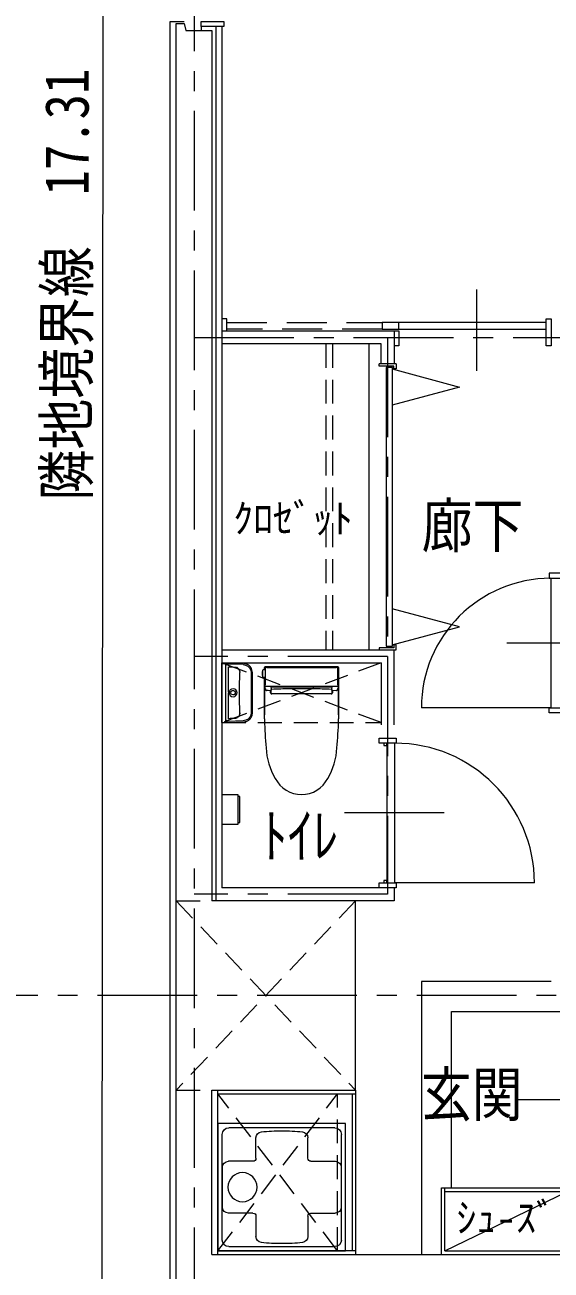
# Model space of a CAD drawing. Units: millimetres at full size; details may follow other scales. Extents: x -443943 to 462275, y -43546 to 79452.
# Drawn here: x -214428 to -211790, y -4069 to 2177 of the extents above; entities that cross this region are included whole.
import ezdxf
from ezdxf.enums import TextEntityAlignment as Align

# ---------------------------------------------------------------- set-up
doc = ezdxf.new("R2010")
doc.units = ezdxf.units.MM
doc.header["$LTSCALE"] = 100
for name, pattern in [('CHAIN1', [8, 5, -1, 1, -1]), ('DASHED1', [1.8, 1.2, -0.6]), ('DASHED2', [3, 2, -1]), ('DASHED3', [4, 3, -1])]:
    doc.linetypes.add(name, pattern=pattern)
for name, color, linetype, lineweight in [('4-0_仕上', 7, 'Continuous', 15), ('4-1_通り芯', 4, 'Continuous', 9), ('8-8_強調', 4, 'DASHED3', 9)]:
    doc.layers.add(name, color=color, linetype=linetype, lineweight=lineweight)
doc.styles.add('ＭＳ ゴシック', font='')
doc.styles.get('ＭＳ ゴシック').set_extended_font_data('MS Gothic')

# ---------------------------------------------------------------- blocks, each defined once
blk = doc.blocks.new('洗濯パン640')
at = {"layer": '8-8_強調', "linetype": 'Continuous'}
for p, q in [((-337.5, 320), (302.5, 320)), ((-337.5, -320), (-337.5, 320)), ((302.5, 320), (302.5, -320)), ((-316, -265), (-316, 265)), ((-283, 298), (248, 298)), ((281, -265), (281, 265)), ((-148, 145), (-148, 247.8)), ((112, 145), (112, 247.8)), ((-163, 130), (-285.5, 130)), ((127, 130), (250.5, 130)), ((280.5, -100), (280.5, 100)), ((-163, -130), (-285.5, -130)), ((-148, -145), (-148, -247.8)), ((112, -145), (112, -247.8)), ((127, -130), (250.5, -130)), ((248, -298), (-283, -298)), ((302.5, -320), (-337.5, -320))]:
    blk.add_line(p, q, dxfattribs=at)
blk.add_circle((179.5, 0), 73, dxfattribs=at)
for centre, radius, start, end in [((-283, 265), 33, 90, 180), ((-118, 247.8), 30, 95.91722, 180), ((-18, -717), 1000, 90, 95.91728), ((-18, -717), 1000, 84.0827, 90), ((82, 247.8), 30, 0, 84.08276), ((248, 265), 33, 0, 90), ((-285.5, 100), 30, 90, 180), ((-163, 145), 15, 270, 0), ((127, 145), 15, 180, 270), ((250.5, 100), 30, 0, 90), ((-285.5, -100), 30, 180, 270), ((250.5, -100), 30, 270, 0), ((-163, -145), 15, 0, 90), ((127, -145), 15, 90, 180), ((-118, -247.8), 30, 180, 264.08272), ((82, -247.8), 30, 275.91727, 0), ((-283, -265), 33, 180, 270), ((-18, 717), 1000, 264.0827, 270), ((-18, 717), 1000, 270, 275.91728), ((248, -265), 33, 270, 0)]:
    blk.add_arc(centre, radius, start, end, dxfattribs=at)

msp = doc.modelspace()

# ---------------------------------------------------------------- linework, layer by layer
at = {"layer": '4-0_仕上'}
msp.add_line((-214042.5, -6963.1), (-214028.2, 10354.2), dxfattribs=at)
at = {"layer": '4-1_通り芯', "linetype": 'CHAIN1'}
for p, q in [((-213580, 14545), (-213580, -6100.9)), ((-213580, 609.5), (-211714.5, 609.5)), ((-212610, 609.5), (-212610, -2183.4)), ((-212610, -990.5), (-213580, -990.5)), ((-212610, -2183.4), (-213580, -2183.4)), ((-204763.7, -2690.9), (-216994.2, -2690.9))]:
    msp.add_line(p, q, dxfattribs=at)
at = {"layer": '4-1_通り芯'}
for p, q in [((-213545, 2169.1), (-213545, 2149.1)), ((-213470, 2169.1), (-213470, -2215.9)), ((-212164.5, 849.5), (-212164.5, 441.3)), ((-212702.5, -958), (-212702.5, 577)), ((-212584.5, 458), (-212617.5, 458)), ((-212617.5, 458), (-212617.5, -940)), ((-212584.5, -940), (-212584.5, 458)), ((-211790.5, -598.9), (-211790.5, -1248.9)), ((-211556.5, -923.9), (-212012, -923.9)), ((-212617.5, -940), (-212584.5, -940)), ((-213440, -1323), (-213440, -1023)), ((-213330.5, -1026.8), (-213440, -1023)), ((-213440, -1026), (-213389.9, -1026)), ((-213420, -1026.6), (-213420, -1026.6)), ((-213419.9, -1026.6), (-213420, -1026.6)), ((-213420, -1319.4), (-213420, -1026.6)), ((-213420, -1037.3), (-213418.4, -1032.5)), ((-213420, -1038.7), (-213419.9, -1038.6)), ((-213418.4, -1032.5), (-213414.2, -1029.6)), ((-213414.2, -1029.6), (-213411.7, -1029.3)), ((-213333.9, -1032.1), (-213411.7, -1029.3)), ((-213390, -1043.4), (-213372.8, -1044)), ((-213372.8, -1044), (-213368.5, -1045)), ((-213367.6, -1045.3), (-213364.8, -1046.5)), ((-213360, -1049.7), (-213356.1, -1053.9)), ((-213355.5, -1054.7), (-213351.7, -1063.7)), ((-213333.9, -1032.1), (-213321.6, -1034.3)), ((-213328.7, -1026.9), (-213330.5, -1026.8)), ((-213328.7, -1026.9), (-213328.7, -1026.9)), ((-213321.6, -1034.3), (-213310.5, -1039.9)), ((-213310.5, -1039.9), (-213301.6, -1048.4)), ((-213301.6, -1048.4), (-213295.6, -1059.2)), ((-213294.1, -1048.2), (-213299.2, -1041.3)), ((-213295.6, -1059.2), (-213293, -1073.5)), ((-213292.2, -1051.5), (-213294.1, -1048.2)), ((-213288.1, -1064.1), (-213292.2, -1051.5)), ((-213234.8, -1058.6), (-213235.1, -1058.6)), ((-213224.4, -1058.7), (-213234.8, -1058.7)), ((-213228.8, -1051.4), (-213228.8, -1058.7)), ((-212861.8, -1043), (-213220.6, -1043)), ((-212853.6, -1221.4), (-212853.6, -1051.4)), ((-213407.5, -1124.1), (-213407.4, -1116)), ((-213407.4, -1116), (-213407.3, -1107.8)), ((-213407.2, -1075.3), (-213407.2, -1067.2)), ((-213407.2, -1083.4), (-213407.2, -1075.3)), ((-213351.7, -1063.7), (-213351.1, -1068.4)), ((-213351.1, -1070.8), (-213351.4, -1073.1)), ((-213351.1, -1068.9), (-213351.1, -1070.8)), ((-213293, -1073.5), (-213293, -1272.5)), ((-213287.4, -1072.4), (-213288.1, -1064.1)), ((-213236.9, -1063.4), (-213236.9, -1089.3)), ((-213235.1, -1094.1), (-213234.8, -1094.1)), ((-213234.8, -1094.1), (-213224.4, -1094.1)), ((-213228.8, -1094.1), (-213228.8, -1190.4)), ((-213408.1, -1168.9), (-213408.1, -1166.9)), ((-213408.1, -1170.9), (-213408.1, -1168.9)), ((-213408.1, -1170.9), (-213408.1, -1173)), ((-213408.1, -1173), (-213408.1, -1175)), ((-213408.1, -1177.1), (-213408.1, -1175)), ((-213408.1, -1179.1), (-213408.1, -1177.1)), ((-213408, -1181.1), (-213408.1, -1179.1)), ((-213408, -1160.7), (-213407.9, -1156.7)), ((-213407.9, -1156.7), (-213407.8, -1152.6)), ((-213407.6, -1136.3), (-213407.5, -1132.2)), ((-213407.6, -1140.4), (-213407.6, -1136.3)), ((-213395.5, -1173), (-213393.5, -1166.7)), ((-213395.1, -1175.8), (-213395.5, -1173)), ((-213392, -1181.1), (-213395.1, -1175.8)), ((-213393.5, -1166.7), (-213388.3, -1162.5)), ((-213386, -1184.1), (-213392, -1181.1)), ((-213388.3, -1162.5), (-213381.7, -1162)), ((-213379.4, -1183.1), (-213386, -1184.1)), ((-213381.7, -1162), (-213376.2, -1165)), ((-213374.7, -1179), (-213379.4, -1183.1)), ((-213376.2, -1165), (-213373.2, -1170.9)), ((-213373, -1173), (-213374.7, -1179)), ((-213373.2, -1170.9), (-213373, -1173)), ((-213353.9, -1173), (-213353.9, -1185.9)), ((-213226.3, -1173.5), (-213226.2, -1172.4)), ((-213225.2, -1140.2), (-213224.2, -1139)), ((-213224.1, -1151.8), (-213222.4, -1151.8)), ((-213223.8, -1129.3), (-213223.8, -1129.3)), ((-213196.2, -1173), (-213196.2, -1165.9)), ((-213191.5, -1178.8), (-213192.7, -1178.4)), ((-213192.5, -1178.5), (-213192.5, -1175.3)), ((-212892.2, -1179), (-213190.2, -1179)), ((-213189.9, -1142.7), (-212892.5, -1142.7)), ((-213116.2, -1153.9), (-213117.2, -1153.9)), ((-213046.2, -1140.6), (-213046.2, -1139.8)), ((-213036.2, -1140.6), (-213036.2, -1139.8)), ((-212965.2, -1153.9), (-212966.2, -1153.9)), ((-212889.9, -1175.3), (-212890, -1178.5)), ((-212888.9, -1150.2), (-212888.9, -1150.2)), ((-212886.2, -1165.9), (-212886.2, -1173)), ((-212866.1, -1162), (-212883.5, -1163)), ((-212883.5, -1163), (-212883.5, -1163)), ((-212858.3, -1151.8), (-212860, -1151.8)), ((-212858.6, -1129.3), (-212858.6, -1129.3)), ((-212858.3, -1138.9), (-212857.3, -1140.2)), ((-212856.2, -1172.4), (-212856.2, -1173.5)), ((-213407.8, -1193.4), (-213407.9, -1189.3)), ((-213407.8, -1197.4), (-213407.8, -1193.4)), ((-213407.5, -1213.7), (-213407.6, -1209.6)), ((-213407.5, -1217.8), (-213407.5, -1213.7)), ((-213407.3, -1238.1), (-213407.4, -1230)), ((-213407.3, -1246.2), (-213407.3, -1238.1)), ((-213353.4, -1223.4), (-213352.5, -1248.1)), ((-213352.5, -1248.1), (-213351.4, -1272.8)), ((-211790.5, -1248.9), (-212440.5, -1248.9)), ((-213419.9, -1307.3), (-213420, -1307.2)), ((-213420, -1308.6), (-213418.3, -1313.5)), ((-213407.2, -1270.6), (-213407.2, -1262.5)), ((-213407.2, -1278.8), (-213407.2, -1270.6)), ((-213372.9, -1302), (-213390, -1302.6)), ((-213368.8, -1301.1), (-213372.9, -1302)), ((-213367.7, -1300.7), (-213368.1, -1300.9)), ((-213364.7, -1299.5), (-213367.7, -1300.7)), ((-213356.1, -1292), (-213359.9, -1296.2)), ((-213355.5, -1291.2), (-213356.1, -1292)), ((-213353.3, -1287.3), (-213355.5, -1291.2)), ((-213351.7, -1282.2), (-213353.3, -1287.3)), ((-213351.1, -1277.5), (-213351.6, -1282.2)), ((-213351.4, -1272.8), (-213351.3, -1273.6)), ((-213351.2, -1273.8), (-213351.1, -1275.1)), ((-213320, -1311.1), (-213333.9, -1313.9)), ((-213309.1, -1305), (-213320, -1311.1)), ((-213300.5, -1296.1), (-213309.1, -1305)), ((-213294.9, -1284.8), (-213300.5, -1296.1)), ((-213299.2, -1304.6), (-213294.1, -1297.7)), ((-213293, -1272.5), (-213294.9, -1284.8)), ((-213294.1, -1297.7), (-213288.9, -1285.5)), ((-213288.9, -1285.5), (-213287.4, -1273.5)), ((-213287.4, -1273.5), (-213287.4, -1273.5)), ((-213227.1, -1303.9), (-213227.3, -1305.4)), ((-212855.4, -1294.6), (-212854.9, -1294.5)), ((-212855.2, -1305.4), (-212855.4, -1303.9)), ((-212854.5, -1294), (-212854.4, -1293.5)), ((-213440, -1323), (-213422.9, -1322.4)), ((-213422.7, -1322.4), (-213422.9, -1322.4)), ((-213419.9, -1319.4), (-213420, -1319.4)), ((-213418.3, -1313.5), (-213414.1, -1316.3)), ((-213414.4, -1322.1), (-213413.7, -1322.1)), ((-213414.1, -1316.3), (-213411.7, -1316.6)), ((-213411.9, -1322), (-213413.7, -1322.1)), ((-213411.9, -1322), (-213410.7, -1321.9)), ((-213333.9, -1313.9), (-213411.7, -1316.6)), ((-213410.7, -1321.9), (-213330.5, -1319.1)), ((-213330.5, -1319.1), (-213328.7, -1319.1)), ((-213328.7, -1319), (-213328.7, -1319.1)), ((-212613.5, -1425.9), (-212613.5, -2125.9)), ((-212573.5, -2125.9), (-212573.5, -1425.9)), ((-212325.9, -1775.9), (-212825.9, -1775.9)), ((-211873.5, -2125.9), (-212573.5, -2125.9)), ((-212322, -3972.9), (-211708, -3673.9))]:
    msp.add_line(p, q, dxfattribs=at)
at = {"layer": '4-1_通り芯', "color": 3, "lineweight": 20}
for p, q in [((-213490, 2149.1), (-213490, -2215.9)), ((-212770, -2215.9), (-213490, -2215.9)), ((-212770, -3165.9), (-212770, -2215.9)), ((-213490, -3990.9), (-211690, -3990.9))]:
    msp.add_line(p, q, dxfattribs=at)
at = {"layer": '4-1_通り芯', "color": 7, "lineweight": 15}
for p, q in [((-213440, 2169.1), (-213440, -2150.9)), ((-212577.5, 642), (-212577.5, 476)), ((-212567.5, 476), (-212652.5, 476)), ((-212577.5, -1333.9), (-212577.5, -958)), ((-212628.5, -2113.9), (-212628.5, -2125.9)), ((-212613.5, -2113.9), (-212628.5, -2113.9)), ((-212613.5, -2125.9), (-212613.5, -2113.9)), ((-212652.5, -2150.9), (-212652.5, -2125.9)), ((-212577.5, -2150.9), (-212577.5, -2215.9)), ((-212577.5, -2215.9), (-212770, -2215.9)), ((-212289.5, -2770.9), (-211679.5, -2770.9)), ((-212289.5, -3655.9), (-212289.5, -2770.9)), ((-213460, -3183.9), (-212770, -3183.9)), ((-212788, -3183.9), (-212788, -3972.9)), ((-212770, -3165.9), (-212770, -3990.9)), ((-211964.5, -3213.4), (-211464.5, -3213.4)), ((-212820, -3332.9), (-213460, -3332.9)), ((-212340, -3655.9), (-211679.5, -3655.9)), ((-212340, -3990.9), (-212340, -3655.9)), ((-212322, -3972.9), (-212322, -3655.9)), ((-212322, -3673.9), (-211708, -3673.9)), ((-212770, -3972.9), (-213460, -3972.9)), ((-213460, -3990.9), (-212770, -3990.9)), ((-212322, -3972.9), (-211708, -3972.9))]:
    msp.add_line(p, q, dxfattribs=at)
at = {"layer": '4-1_通り芯', "color": 7, "linetype": 'DASHED2', "lineweight": 15}
for p, q in [((-213415, 684), (-212637.5, 684)), ((-212637.5, 651), (-213415, 651)), ((-212552.5, 651), (-212552.5, 684))]:
    msp.add_line(p, q, dxfattribs=at)
at = {"layer": '4-1_通り芯', "color": 7, "linetype": 'DASHED1', "lineweight": 15}
for p, q in [((-212919.5, 577), (-212919.5, -958)), ((-212885.5, 577), (-212885.5, -958)), ((-212642.5, -1023), (-213440, -1323)), ((-213460, -3972.9), (-212860, -3183.9)), ((-212860, -3972.9), (-213460, -3183.9)), ((-212860, -3972.9), (-212860, -3183.9))]:
    msp.add_line(p, q, dxfattribs=at)
at = {"layer": '4-1_通り芯', "color": 3, "linetype": 'DASHED1', "lineweight": 20}
for p, q in [((-213670, -2215.9), (-213490, -2215.9)), ((-213670, -2215.9), (-212770, -3165.9)), ((-212770, -2215.9), (-213670, -3165.9)), ((-213670, -3165.9), (-213470, -3165.9))]:
    msp.add_line(p, q, dxfattribs=at)
at = {"layer": '4-1_通り芯', "color": 7, "lineweight": 15}
for points in [[(-211540, -6220.9), (-213700, -6220.9), (-213700, 2194.1), (-213630, 2194.1)], [(-213415, 642), (-213415, 702), (-213440, 702)], [(-213440, 642), (-212552.5, 642), (-212552.5, 567), (-212577.5, 567)], [(-211814.5, 684), (-212637.5, 684), (-212637.5, 651), (-211814.5, 651)], [(-212642.5, 476), (-212642.5, 577), (-213440, 577)], [(-212567.5, 476), (-212567.5, 451), (-212578.5, 451), (-212578.5, 465), (-212652.5, 465), (-212652.5, 476)], [(-211524.5, -573.9), (-211799.5, -573.9), (-211799.5, -598.9), (-211714.5, -598.9)], [(-213440, -958), (-212567.5, -958), (-212567.5, -933), (-212578.5, -933), (-212578.5, -947), (-212652.5, -947), (-212652.5, -958)], [(-213440, -1023), (-212642.5, -1023), (-212642.5, -1333.9)], [(-210389.5, -1273.9), (-211799.5, -1273.9), (-211799.5, -1248.9), (-211714.5, -1248.9)], [(-212628.5, -1425.9), (-212628.5, -1437.9), (-212613.5, -1437.9), (-212613.5, -1425.9)], [(-212652.5, -2125.9), (-212567.5, -2125.9), (-212567.5, -2150.9), (-213440, -2150.9)], [(-211789.5, -2620.9), (-212439.5, -2620.9), (-212439.5, -3990.9)], [(-213460, -3990.9), (-213460, -3165.9), (-212770, -3165.9)]]:
    msp.add_lwpolyline(points, dxfattribs=at)
for points in [[(-213430, 2169.1), (-213545, 2169.1), (-213545, 2194.1), (-213430, 2194.1)], [(-211789.5, 702), (-211789.5, 567), (-211814.5, 567), (-211814.5, 702)], [(-212652.5, -1400.9), (-212567.5, -1400.9), (-212567.5, -1425.9), (-212652.5, -1425.9)]]:
    msp.add_lwpolyline(points, close=True, dxfattribs=at)
at = {"layer": '4-1_通り芯', "color": 3, "lineweight": 20}
for points in [[(-211070, -5593.5), (-210970, -5593.5), (-210970, -5980.9), (-211570, -5980.9), (-211570, -6190.9), (-213670, -6190.9), (-213670, 2184.1), (-213630, 2184.1)], [(-213630, 2184.1), (-213620.6, 2149.1), (-213490, 2149.1)], [(-213490, -3990.9), (-213490, -3165.9), (-212770, -3165.9)]]:
    msp.add_lwpolyline(points, dxfattribs=at)
at = {"layer": '4-1_通り芯'}
for points in [[(-212586.9, 451), (-212248.8, 360.4), (-212586.9, 269.9)], [(-212586.9, -933), (-212248.8, -842.4), (-212586.9, -751.8)], [(-213407.2, -1067.2), (-213407.2, -1059), (-213407.2, -1042.8)], [(-213407.2, -1042.8), (-213398.6, -1043.1), (-213390, -1043.4)], [(-213407.5, -1132.2), (-213407.5, -1128.2), (-213407.5, -1124.1)], [(-213407.3, -1107.8), (-213407.3, -1099.7), (-213407.3, -1091.6), (-213407.2, -1083.4)], [(-213351.4, -1073.1), (-213352.5, -1097.8), (-213353.4, -1122.5), (-213353.8, -1134.9), (-213353.9, -1147.4), (-213353.9, -1173)], [(-213287.4, -1273.5), (-213287.4, -1072.4), (-213287.4, -1072.4)], [(-213408.1, -1166.9), (-213408, -1164.8), (-213408, -1160.7)], [(-213407.9, -1189.3), (-213408, -1185.2), (-213408, -1181.1)], [(-213407.8, -1152.6), (-213407.8, -1148.5), (-213407.7, -1144.4), (-213407.6, -1140.4)], [(-213353.9, -1185.9), (-213353.9, -1198.6), (-213353.8, -1211), (-213353.4, -1223.4)], [(-213222.9, -1140.1), (-213046.5, -1139.8), (-213046.5, -1139.8), (-213035.9, -1139.8), (-213035.9, -1139.8), (-212859.5, -1140.1)], [(-213193.4, -1158.1), (-213193.4, -1157.3), (-213193.5, -1156)], [(-213193.3, -1159.4), (-213193, -1159.7), (-213192.9, -1159.8)], [(-213036.7, -1141.1), (-213045.7, -1141.1), (-213045.7, -1141.1)], [(-212889.2, -1159.4), (-212889.5, -1159.7), (-212889.5, -1159.8)], [(-212889, -1156), (-212889, -1157.3), (-212889, -1158.1)], [(-213407.6, -1209.6), (-213407.6, -1205.6), (-213407.7, -1201.5), (-213407.8, -1197.4)], [(-213407.4, -1230), (-213407.5, -1221.8), (-213407.5, -1217.8)], [(-213407.2, -1262.5), (-213407.3, -1254.4), (-213407.3, -1246.2)], [(-213407.2, -1303.2), (-213407.2, -1286.9), (-213407.2, -1278.8)], [(-213390, -1302.6), (-213398.6, -1302.9), (-213407.2, -1303.2)], [(-213359.9, -1296.2), (-213362.9, -1298.4), (-213364.7, -1299.5)], [(-213227.9, -1294), (-213227.9, -1294), (-213228, -1293.5)], [(-213226.7, -1294.7), (-213227.1, -1294.6), (-213227.5, -1294.5), (-213227.5, -1294.4)], [(-213414.6, -1322.1), (-213415.5, -1322.1), (-213422.7, -1322.4)], [(-213440, -1683.9), (-213360, -1683.9), (-213360, -1833.9), (-213440, -1833.9)], [(-213360, -1823.9), (-213350, -1823.9), (-213350, -1693.9), (-213360, -1693.9)]]:
    msp.add_lwpolyline(points, dxfattribs=at)
at = {"layer": '4-1_通り芯', "color": 7, "linetype": 'DASHED1', "lineweight": 15}
msp.add_lwpolyline([(-213440, -1323), (-212642.5, -1323), (-213440, -1023)], dxfattribs=at)
at = {"layer": '4-1_通り芯'}
for centre, radius, start, end in [((-211790.5, -1248.9), 650, 90, 180), ((-213423, -1026.6), 3, 0.00001, 88.00001), ((-213375.1, -1066.8), 22.8, 57.43434, 62.9227), ((-213376.1, -1068.3), 24.6, 49.0049, 57.45483), ((-213331.9, -1070.8), 44, 76.42891, 85.89467), ((-213331.8, -1070.7), 43.9, 64.90399, 76.43744), ((-213331.9, -1070.8), 44, 59.20189, 64.91284), ((-213332, -1071), 44.2, 47.82983, 59.20331), ((-213332.2, -1071.3), 44.6, 42.23492, 47.83791), ((-213185.7, -1076.4), 52.8, 160.75912, 165.59733), ((-213235.1, -1059.1), 0.5, 90, 160.75912), ((-213221.4, -1050.4), 7.47, 84.13191, 187.41015), ((169474420.5, -938935.7), 169690235.8, 179.68332, 179.68335), ((-213215.9, -1053.9), 7.58, 83.18902, 186.40952), ((-213039.5, 148388.5), 149435, 269.93273, 269.99935), ((-213042.9, 148388.5), 149435, 270.00065, 270.06727), ((-212866.6, -1053.9), 7.58, 353.59048, 96.81098), ((-212861, -1050.4), 7.47, 352.58985, 95.86809), ((-169900485.4, -938935.6), 169690218.3, 0.31665, 0.31668), ((-213160.1, -1076.4), 78, 170.93997, 179.99992), ((-213160.1, -1076.4), 78, 180.00008, 189.06003), ((-213236.7, -1063.3), 0.2, 165.59733, 191.97301), ((-213236.7, -1089.5), 0.2, 168.87101, 194.40362), ((-213185.7, -1076.4), 52.8, 194.40267, 199.24088), ((-213235.1, -1093.6), 0.5, 199.2409, 270.00002), ((-213384.2, -1173), 20.4, 0.00026, 179.99969), ((-213384.2, -1173), 20.4, 180.00021, 359.99975), ((-207731.4, -1254.2), 5495.5, 179.15789, 180.31523), ((-213082.7, -1159.3), 143.7, 172.36517, 181.69238), ((-213122.8, -1168.2), 103.5, 171.43237, 182.2963), ((-213224.2, -1152.8), 1, 90.02486, 180.02484), ((-213289.1, -1132.8), 65.3, 354.66497, 1.65741), ((-212304, -1870.4), 1175.4, 141.51092, 141.51636), ((-213223, -1139), 1.07, 172.80965, 277.21923), ((2027491, -13512.9), 2240749.1, 179.68335, 179.68339), ((-213222.5, -1153), 1.2, 10.9098, 84.52204), ((-213246.3, -1158.3), 25.6, 359.47882, 11.8052), ((-213217.5, -1158.2), 3.25, 185.33182, 243.28609), ((-213216.2, -1157.2), 4.78, 234.34402, 268.20948), ((-213562.6, -7575.2), 6422.5, 86.75437, 86.9097), ((-213199, -1165.7), 2.73, 356.47516, 90.03353), ((-213190.2, -1173), 6, 180, 247.00255), ((-212919.8, -1149.6), 273.8, 180.12165, 181.33955), ((-219334.6, -652.8), 6161.2, 355.3699, 355.39994), ((-213184.3, -1158), 9.13, 180.71068, 189.36036), ((-213191.5, -1175.8), 2.92, 229.22764, 245.83924), ((-213185.5, -1149.1), 8.1, 150.15312, 164.81838), ((-213349.6, -1172), 157.1, 358.79003, 4.46151), ((-213189.4, -1159.7), 3.5, 93.18388, 180.28729), ((-213182.3, -1153.7), 13.4, 124.63966, 139.53772), ((-213190.2, -1173), 6, 247.00255, 270), ((-213106.8, -2613.2), 1459.4, 90.41073, 93.25502), ((-213045.3, -12127.2), 10973.5, 89.97849, 90.37009), ((-213045.7, -1140.6), 0.5, 180.10943, 270.10901), ((-213037.1, -12127.1), 10973.4, 89.62991, 90.02151), ((-213036.7, -1140.6), 0.5, 269.89099, 359.89057), ((-212975.7, -2615), 1461.1, 86.74659, 89.58746), ((-212893, -1159.7), 3.5, 359.71085, 86.81603), ((-212900.1, -1153.7), 13.4, 40.46228, 55.36034), ((-212892.2, -1173), 6, 270, 292.99745), ((-212897, -1149.1), 8.1, 15.18162, 29.84688), ((-212732.9, -1172), 157.1, 175.53849, 181.20997), ((-212892.2, -1173), 6, 292.99745, 0), ((-179168.8, 1554.5), 33828.4, 184.58041, 184.58589), ((-212898.2, -1157.9), 9.14, 350.64026, 359.29086), ((-213162.7, -1149.6), 273.8, 358.66045, 359.87835), ((-212883.5, -1165.7), 2.65, 88.93192, 184.05543), ((-212866.2, -1157.5), 4.5, 271.54391, 307.37982), ((-212865.2, -1158.1), 3.5, 299.78765, 352.84236), ((-212836.1, -1158.3), 25.6, 168.20163, 180.51795), ((-212860.1, -1152.9), 1.07, 89.72106, 172.66558), ((-212859.4, -1139), 1.07, 262.72456, 7.24648), ((-212793.4, -1132.8), 65.3, 178.34259, 185.33503), ((-212876.9, -1161), 20.8, 349.69185, 25.97387), ((-212999.7, -1159.3), 143.7, 358.30762, 7.63483), ((-213242.1, -1176.1), 385.8, 0.57282, 1.69078), ((-218351.1, -1254.2), 5495.5, 359.68477, 0.84211), ((-208806.8, -1212.1), 4422.1, 179.71985, 180.84101), ((-215356.7, -1230.1), 2503.1, 358.92716, 0.20023), ((-213377.4, -1271.5), 30.8, 286.20398, 287.57473), ((-213377.6, -1276.8), 26.5, 358.56659, 3.6161), ((-213332, -1275), 44.2, 300.79635, 312.17051), ((-213332.2, -1274.7), 44.6, 312.16243, 317.76473), ((-210941.1, -1232.9), 2287.7, 181.10376, 181.51773), ((-213227, -1293.6), 0.94, 201.39188, 237.11666), ((-213227, -1293.6), 0.97, 201.8228, 236.75076), ((-213172.4, -1308.3), 54.9, 176.90976, 183.01524), ((-210935, -1233.8), 2293.6, 181.9355, 185.39147), ((-213361.4, -1293.7), 134.7, 355.63981, 1.44282), ((-213899.3, -1293), 672.5, 0.23263, 0.7309), ((-215147.4, -1233.8), 2293.6, 354.60853, 358.0645), ((-212183.2, -1293), 672.5, 179.2691, 179.76737), ((-212721, -1293.7), 134.7, 178.55718, 184.36019), ((-212910, -1308.3), 54.9, 356.98476, 3.09024), ((-212855.4, -1293.6), 0.97, 303.21554, 338.14347), ((-215139.5, -1232.9), 2285.9, 358.48211, 358.8964), ((-213423, -1319.4), 3, 272, 0), ((-213331.9, -1275.1), 44, 274.10533, 283.5711), ((-213331.8, -1275.2), 43.9, 283.56234, 295.09622), ((-213331.9, -1275.2), 44, 295.08739, 300.79788), ((-212573.5, -2125.9), 700, 0, 90), ((-212901, -1438.3), 317.6, 181.98058, 211.17664), ((-213181.4, -1438.3), 317.6, 328.82336, 358.01942), ((-213039.9, -1534.7), 149.3, 207.1098, 269.49558), ((-213042.5, -1534.7), 149.3, 270.50442, 332.8902)]:
    msp.add_arc(centre, radius, start, end, dxfattribs=at)

# ---------------------------------------------------------------- block references
at = {"layer": '4-1_通り芯', "xscale": -1}
msp.add_blockref('洗濯パン640', (-213157.5, -3652.9), dxfattribs=at)

# ---------------------------------------------------------------- texts
at = {"layer": '4-1_通り芯', "color": 7, "style": 'ＭＳ ゴシック', "width": 0.85}
msp.add_text('隣地境界線\u300017.31', height=219.9, rotation=89.953, dxfattribs=at).set_placement((-214043.9, -208.4), align=Align.BOTTOM_LEFT)
at = {"layer": '4-1_通り芯', "style": 'ＭＳ ゴシック'}
for s, p in [('ｸﾛｾﾞｯﾄ', (-213383.9, -415.8)), ('ｼｭ-ｽﾞ', (-212265, -3923.4))]:
    msp.add_text(s, height=146.6, dxfattribs=at).set_placement(p, align=Align.BOTTOM_LEFT)
at = {"layer": '4-1_通り芯', "color": 7, "style": 'ＭＳ ゴシック', "width": 0.85}
for s, p in [('廊下', (-212439, -510.1)), ('ﾄｲﾚ', (-213238.9, -2065.4)), ('玄関', (-212442.6, -3363.2))]:
    msp.add_text(s, height=219.9, dxfattribs=at).set_placement(p, align=Align.BOTTOM_LEFT)

doc.saveas('drawing.dxf')
